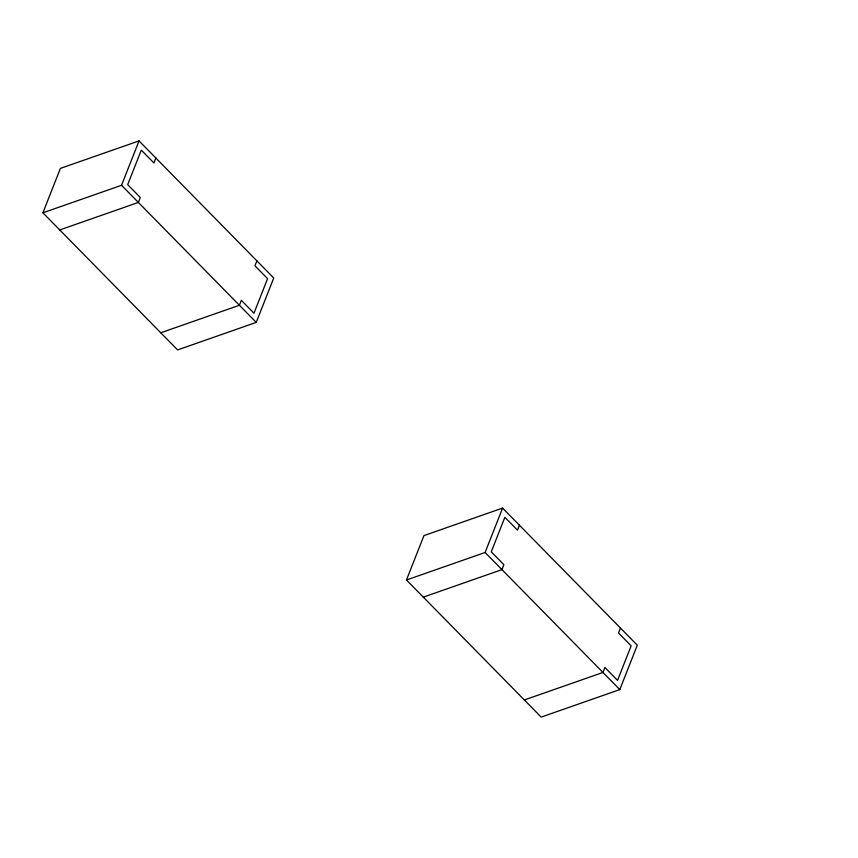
<?xml version="1.0" encoding="UTF-8"?>
<svg xmlns="http://www.w3.org/2000/svg" width="858" height="858" viewBox="0 0 858 858"><rect width="100%" height="100%" fill="white"/><g stroke="black" fill="none" stroke-linecap="round" stroke-linejoin="round"><path stroke-width="1.29" d="M42.9 212.805L60.392 168.404L139.028 140.894L273.734 278.003L256.242 322.404L177.606 349.914L42.9 212.805L121.536 185.296L139.028 140.894M155.866 158.033L153.925 162.966L141.291 150.118L127.692 184.652L140.315 197.501L138.374 202.434L59.738 229.944M256.896 260.864L254.955 265.798L267.578 278.657L253.979 313.191L241.345 300.332L239.403 305.266L160.768 332.775M406.467 579.997L423.959 535.596L502.595 508.086L637.301 645.195L619.808 689.596L541.173 717.106L406.467 579.997L485.102 552.488L502.595 508.086M519.433 525.225L517.492 530.158L504.858 517.31L491.259 551.844L503.882 564.693L501.941 569.626L423.305 597.136M620.463 628.056L618.521 632.99L631.145 645.849L617.545 680.383L604.911 667.524L602.97 672.457L524.335 699.967M485.102 552.488L619.808 689.596M121.536 185.296L256.242 322.404"/></g></svg>
